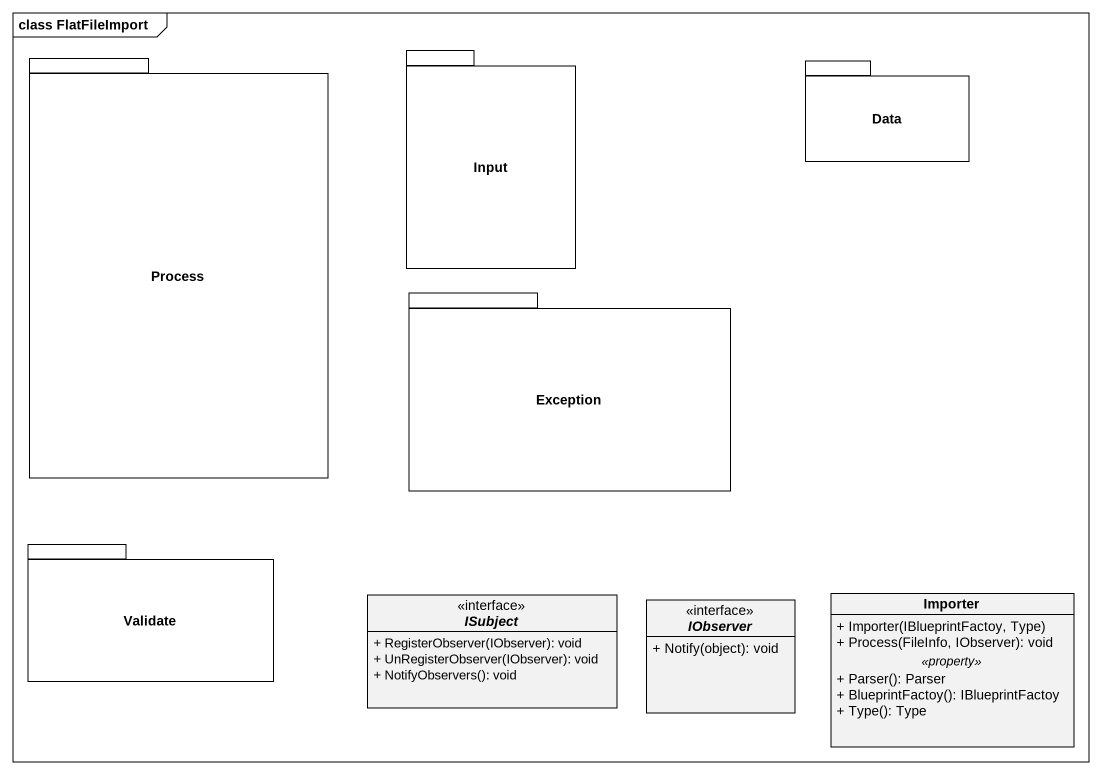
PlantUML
@startuml
mainframe class FlatFileImport
hide circle
hide empty members
skinparam classAttributeIconSize 0
package "Process" as Process_ {
}
package Input {
}
package Data {
}
package "Exception" as Exception_ {
}
package Validate {
}
interface ISubject <<interface>> {
  + RegisterObserver(IObserver): void
  + UnRegisterObserver(IObserver): void
  + NotifyObservers(): void
}
interface IObserver <<interface>> {
  + Notify(object): void
}
class Importer {
  + Importer(IBlueprintFactoy, Type)
  + Process(FileInfo, IObserver): void
  .. <<property>> ..
  + Parser(): Parser
  + BlueprintFactoy(): IBlueprintFactoy
  + Type(): Type
}
@enduml
